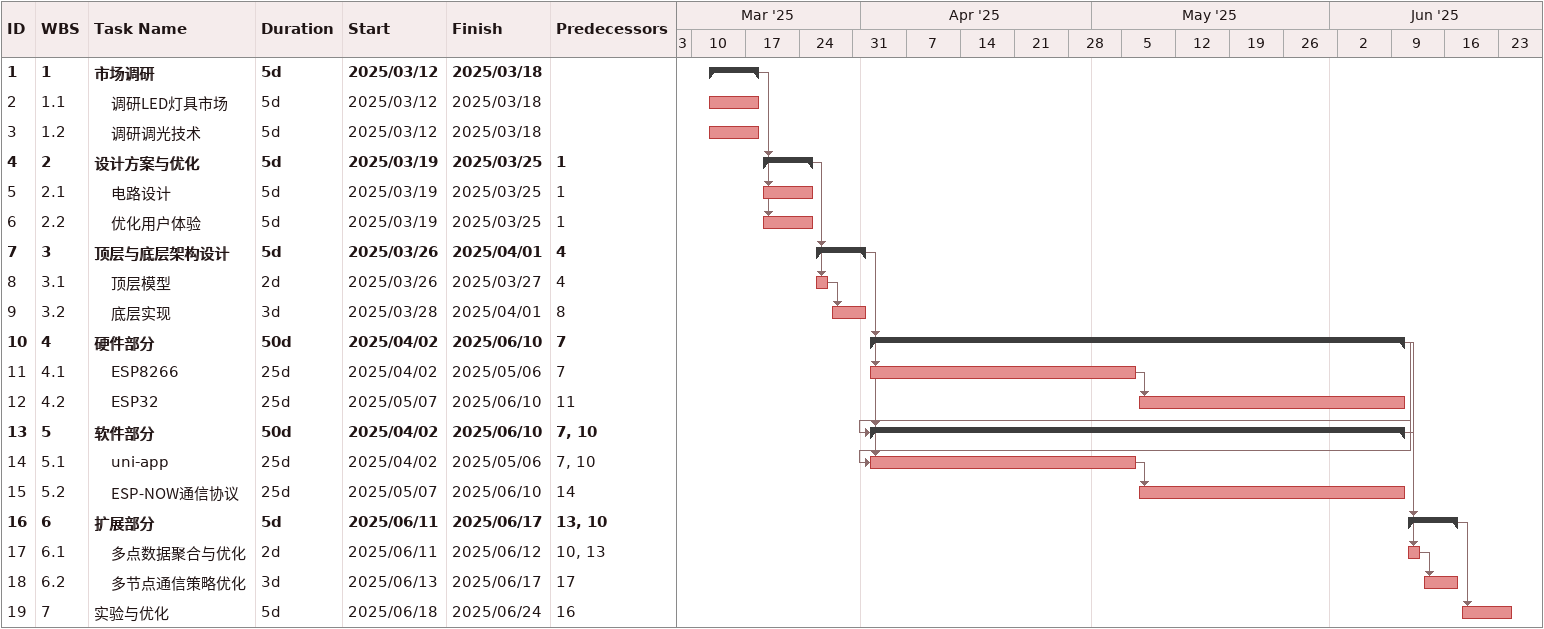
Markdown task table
| ID | WBS | Task | Duration | Start | Finish | Predecessors |
|---|---|---|---|---|---|---|
| 1 | 1 | **市场调研** | 5d | 2025-03-12 | 2025-03-18 |  |
| 2 | 1.1 | 调研LED灯具市场 | 5d | 2025-03-12 | 2025-03-18 |  |
| 3 | 1.2 | 调研调光技术 | 5d | 2025-03-12 | 2025-03-18 |  |
| 4 | 2 | **设计方案与优化** | 5d | 2025-03-19 | 2025-03-25 | 1 |
| 5 | 2.1 | 电路设计 | 5d | 2025-03-19 | 2025-03-25 | 1 |
| 6 | 2.2 | 优化用户体验 | 5d | 2025-03-19 | 2025-03-25 | 1 |
| 7 | 3 | **顶层与底层架构设计** | 5d | 2025-03-26 | 2025-04-01 | 4 |
| 8 | 3.1 | 顶层模型 | 2d | 2025-03-26 | 2025-03-27 | 4 |
| 9 | 3.2 | 底层实现 | 3d | 2025-03-28 | 2025-04-01 | 8 |
| 10 | 4 | **硬件部分** | 50d | 2025-04-02 | 2025-06-10 | 7 |
| 11 | 4.1 | ESP8266 | 25d | 2025-04-02 | 2025-05-06 | 7 |
| 12 | 4.2 | ESP32 | 25d | 2025-05-07 | 2025-06-10 | 11 |
| 13 | 5 | **软件部分** | 50d | 2025-04-02 | 2025-06-10 | 7, 10 |
| 14 | 5.1 | uni-app | 25d | 2025-04-02 | 2025-05-06 | 7, 10 |
| 15 | 5.2 | ESP-NOW通信协议 | 25d | 2025-05-07 | 2025-06-10 | 14 |
| 16 | 6 | **扩展部分** | 5d | 2025-06-11 | 2025-06-17 | 13, 10 |
| 17 | 6.1 | 多点数据聚合与优化 | 2d | 2025-06-11 | 2025-06-12 | 10, 13 |
| 18 | 6.2 | 多节点通信策略优化 | 3d | 2025-06-13 | 2025-06-17 | 17 |
| 19 | 7 | 实验与优化 | 5d | 2025-06-18 | 2025-06-24 | 16 |
